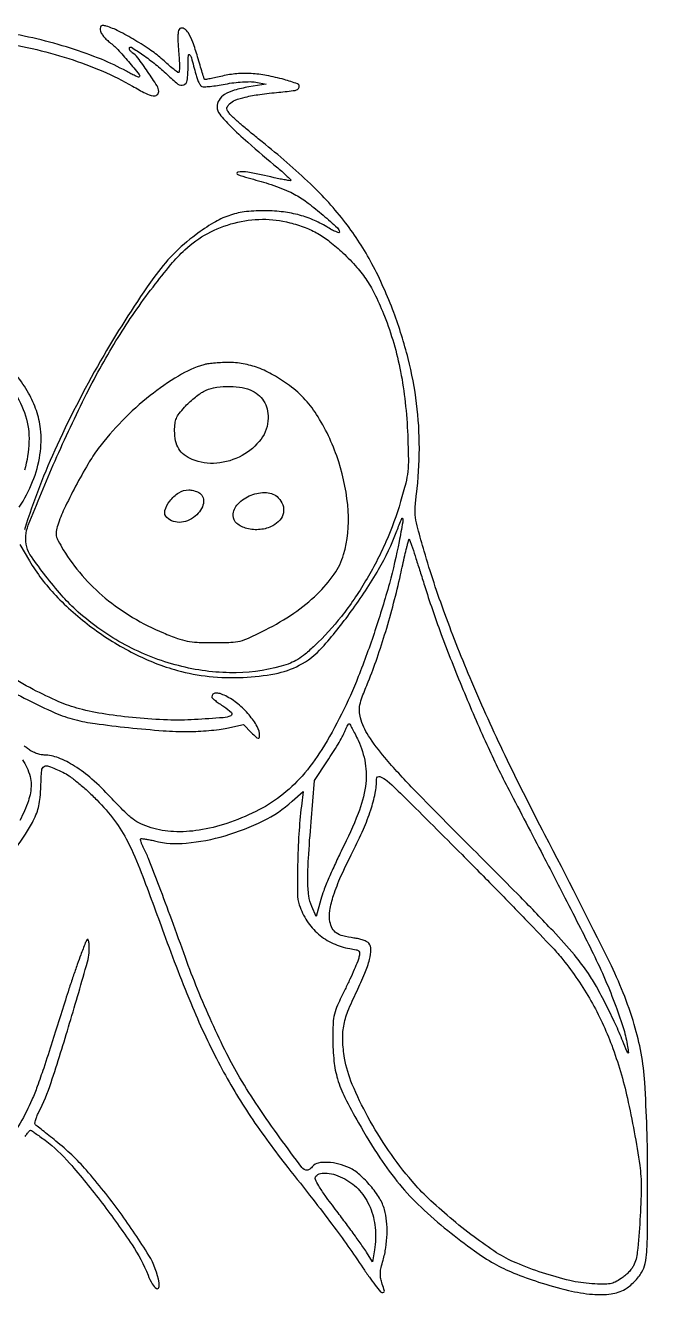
# Model space of a CAD drawing. Extents: x 46 to 563, y 165 to 643.
# Drawn here: x 328.8 to 563, y 165.2 to 642.7 of the extents above; entities that cross this region are included whole.
import ezdxf

# ---------------------------------------------------------------- set-up
doc = ezdxf.new("R2010")
doc.units = 0

msp = doc.modelspace()

# ---------------------------------------------------------------- linework, layer by layer
for points in [[(324.770836, 332.529305, 0.013094), (328.875884, 338.476684, 0.024863), (331.807231, 343.5, 0.027759), (333.104857, 346.38238, 0.037755), (333.925655, 349.112628, 0.032058), (334.409006, 352.258177, 0.013769), (334.667396, 356.5, -0.01113), (334.997363, 362.432647, -0.236592), (335.880962, 363.898522, -0.241209), (337.57322, 364.051784, -0.011551), (342.953646, 361.737825, -0.048175), (345.315355, 360.368192, -0.015617), (348.526255, 357.911808, -0.014694), (352.107234, 354.811004, -0.01228), (355.726293, 351.318507, -0.033838), (362.425844, 343.539548, -0.044598), (367.34995, 335.583253, -0.0254), (372.460355, 323.961257, -0.004198), (380.974454, 301, 0.012417), (391.769581, 273.292976, 0.022735), (402.133049, 251.383145, 0.02538), (413.580126, 232.201016, 0.021055), (427.605881, 213, -0.002519), (436.978594, 201.11957, -0.005121), (444.202814, 191.669039, -0.0062), (450.233051, 183.398908, -0.00685), (455.855143, 175.25, 0.006795), (458.300491, 171.704762, 0.010508), (460.517555, 168.717188, 0.005136), (462.452134, 166.273867, 0.22646), (463.025793, 166, 0.095643), (463.688385, 166.127914, 0.313114), (463.920961, 166.480973, 0.074296), (463.784915, 167.260829, 0.003599), (462.93408, 169.759254, -0.047513), (462.501949, 171.521475, -0.051412), (462.42637, 173.286821, -0.040529), (462.719442, 175.352126, -0.016676), (463.43408, 178.089978, 0.035284), (464.482476, 182.819693, 0.030027), (464.929634, 187.913507, 0.030703), (464.76153, 192.875893, 0.043942), (463.960291, 197.203383, 0.070601), (462.10847, 201.442292, 0.03681), (458.72114, 206.123101, 0.036778), (454.669408, 210.272064, 0.068329), (450.760829, 212.873735, 0.050652), (446.797603, 214.31873, 0.050775), (442.62803, 214.935865, 0.056215), (439.048215, 214.696259, 0.176532), (437, 213.5, -0.030111), (436.462045, 212.925924, -0.033224), (435.875527, 212.440625, -0.035301), (435.324973, 212.099855, -0.12151), (434.920148, 212, -0.235942), (432.891024, 213.013957, -0.003401), (424.622894, 224.184637, -0.009829), (416.411722, 235.915125, -0.013797), (409.584755, 246.720883, -0.018346), (404.643804, 255.78273, -0.009263), (399.054255, 267.534232, -0.00907), (393.610363, 280.152284, -0.011516), (389.067616, 292, 0.002162), (383.929017, 306.190215, 0.003012), (379.198574, 318.842762, 0.002381), (375.184977, 329.23485, 0.025986), (373.335798, 333.317532, -0.01767), (372.800311, 334.449353, -0.026373), (372.421042, 335.476093, -0.024428), (372.206239, 336.309448, -0.252366), (372.304624, 336.637958, -0.224657), (372.672666, 336.769566, -0.010689), (374.008694, 336.60856, -0.0158), (375.631655, 336.32511, -0.010543), (377.470853, 335.903022, 0.086813), (389.364565, 335.027448, 0.045383), (403.993216, 337.847063, 0.044726), (418.295176, 343.402606, 0.068404), (429.285682, 350.86518), (433.322144, 354.5), (432.684532, 349, 0.013677), (431.757152, 338.496189, 0.009957), (431.278866, 326.778963, 0.007121), (431.207484, 316.030704, 0.077951), (431.907152, 311.781332, 0.065985), (434.812798, 305.774686, 0.069277), (439.143939, 300.843113, 0.069816), (444.624882, 297.311484, 0.068713), (450.895711, 295.400686, -0.014321), (453.332134, 294.939172, -0.135656), (454.262735, 294.448153, -0.218491), (454.583867, 293.656572, -0.044881), (454.376467, 292.124194, -0.040835), (453.891848, 290.589433, -0.005634), (452.591082, 287.50204, -0.006431), (450.959027, 283.87546, -0.005405), (449.13899, 280.07424, 0.008328), (446.318603, 274.094238, 0.044731), (445.137201, 270.696673, 0.049779), (444.638594, 267.300305, 0.011816), (444.508835, 261.57424, 0.025561), (444.952823, 253.05774, 0.048165), (446.315439, 246.316821, 0.041571), (449.092024, 239.340924, 0.014593), (454.180997, 229.82487, 0.01502), (462.231052, 216.703823, 0.028005), (469.639673, 206.676803, 0.03022), (477.718004, 198.053053, 0.021164), (487.770848, 189.31931, 0.010443), (497.786487, 181.672294, 0.028739), (505.247354, 176.85062, 0.03316), (512.58109, 173.308157, 0.018312), (521.9438, 169.921561, 0.018242), (533.230337, 166.74963, 0.038625), (542.192864, 165.300708, 0.051339), (549.225025, 165.438005, 0.102155), (554.479618, 167.212698, 0.04042), (556.167907, 168.392953, 0.025106), (557.952315, 170.025907, 0.025122), (559.561525, 171.826775, 0.040947), (560.713167, 173.520382, 0.072529), (562.036541, 176.927101, 0.04107), (562.67148, 181.317613, 0.014213), (562.928396, 189.075903, 0.001045), (562.98355, 210.374358, 0.016024), (561.889788, 245.035901, 0.05758), (557.963877, 266.780374, 0.041453), (548.634961, 290.375318, 0.00553), (524.349274, 338.133681, -0.008451), (509.342565, 368.076434, -0.011344), (496.827863, 395.727999, -0.012527), (486.700834, 421.285654, -0.016933), (478.921897, 444.889865, -0.004489), (476.501335, 453.452279, -0.032799), (475.650755, 457.627873, -0.048573), (475.513484, 461.209444, -0.016496), (475.991428, 466.404016, 0.030408), (477.090086, 483.562947, 0.031852), (476.065842, 500.461365, 0.031174), (472.865183, 517.419281, 0.026757), (467.456652, 534.757565, 0.032857), (459.256852, 553.042109, 0.042527), (449.305338, 568.490789, 0.038721), (436.122398, 583.083999, 0.021398), (417.985689, 598.86118, -0.004212), (413.846921, 602.218812, -0.005345), (410.084776, 605.392039, -0.004249), (406.986207, 608.109009, -0.043226), (405.813549, 609.35266, -0.023558), (404.899016, 610.62688, -0.13482), (404.649559, 611.412694, -0.1587), (404.857444, 612.148335, -0.036361), (405.662811, 613.179904, -0.120003), (407.731721, 614.584322, -0.031355), (411.600854, 615.759243, -0.024635), (417.009117, 616.759405, -0.010812), (424.25, 617.573667, 0.013673), (430.368843, 618.297221, 0.262926), (431.828327, 619.428207, 0.427408), (431.265761, 620.720805, 0.020145), (426.25, 622.339656, 0.020896), (419.607919, 623.895743, 0.032796), (413.790388, 624.613588, 0.036259), (408.38605, 624.530993, 0.035401), (403.005863, 623.670793, -0.003946), (400.499444, 623.106568, -0.006321), (398.350611, 622.66899, -0.001873), (396.492105, 622.32215, -0.246347), (396.277624, 622.389043, -0.121349), (396.147828, 622.603682, -0.000627), (395.407907, 624.986289, -0.002749), (394.581708, 627.711555, -0.001733), (393.645627, 630.901992, 0.015984), (391.844856, 636.449261, 0.053555), (390.174707, 639.8816, 0.111715), (388.574318, 641.491682, 0.287415), (387.002232, 641.50138, 0.202191), (386.475092, 640.760206, 0.040573), (386.247147, 639.120304, 0.027763), (386.243406, 636.628605, 0.00857), (386.510352, 632.883055, -0.008431), (386.726631, 629.860287, -0.014152), (386.79348, 627.315648, -0.007835), (386.756972, 625.254058, -0.404471), (386.49429, 625, -0.165907), (386.039258, 625.15526, -0.004997), (384.444717, 626.41241, -0.009407), (382.587207, 627.965706, -0.006302), (380.519478, 629.808203, 0.034322), (376.11347, 633.312155, 0.016717), (370.059363, 637.19094, 0.016492), (363.897771, 640.584191, 0.044078), (359.25, 642.45302, 0.033558), (358.082111, 642.722925, 0.175634), (357.444427, 642.601808, 0.211457), (357.101426, 642.119933, 0.0505), (357, 641.118279, 0.120891), (357.237634, 640.149801, 0.040444), (358.020139, 638.907423, 0.03695), (359.156547, 637.603301, 0.032146), (360.524025, 636.413878, -0.040183), (363.605888, 633.645152, -0.013217), (367.683022, 629.108597, -0.005175), (371.715328, 624.275643, -0.385098), (371.668045, 623.334711, -0.30051), (371.371644, 623.27415, -0.008304), (370.102178, 623.809238, -0.014451), (368.582683, 624.532802, -0.009086), (366.848452, 625.461137, 0.0316), (357.446829, 629.961889, 0.019217), (345.847074, 634.128829, 0.018371), (333.18007, 637.630472, 0.019318), (320.5, 640.126124, 0.034922)], [(317.022045, 636.55997, -0.02159), (331.350096, 634.018628, -0.022747), (345.154211, 630.284257, -0.023765), (357.931359, 625.515564, -0.030247), (369.174473, 619.872074, 0.012438), (374.060627, 617.197634, 0.06933), (376.873102, 616.210681, 0.218533), (378.349061, 616.558206, 0.23131), (379, 617.889991, 0.141815), (378.404913, 619.945908, 0.008616), (374.853682, 625.357584, 0.010649), (371.148607, 630.555539, 0.094445), (369.083506, 632.44839, -0.059139), (368.669051, 632.777902, -0.050616), (368.31828, 633.211852, -0.053074), (368.079279, 633.679342, -0.091895), (368, 634.107058, -0.589206), (368.736594, 634.515128, -0.012496), (373.048562, 631.665501, -0.0184), (377.853898, 628.044489, -0.020893), (382.172978, 624.223084, 0.025737), (386.270417, 620.667922, 0.26211), (388.415103, 620.342676, 0.277746), (389.71957, 622.000134, 0.028102), (390.078947, 627.218615, -0.008408), (390.203926, 631.470804, -0.65084), (390.680649, 631.656073, -0.131936), (391.333126, 630.530052, -0.002878), (392.95699, 624.352823, 0.024038), (393.458116, 622.729212, 0.029975), (394.083377, 621.280198, 0.030877), (394.736523, 620.162988, 0.15462), (395.296356, 619.716519, 0.109619), (396.144909, 619.589972, 0.008998), (398.38927, 619.788709, 0.01172), (401.08354, 620.140274, 0.008755), (404.0355, 620.649131, -0.015159), (407.303917, 621.169534, -0.016129), (410.531034, 621.478097, -0.017118), (413.398271, 621.560807, -0.041848), (415.5, 621.373172), (419.5, 620.675475), (412.924974, 619.567395, 0.026531), (407.435321, 618.339745, 0.072647), (403.812371, 616.730085, 0.113173), (401.746953, 614.651705, 0.140127), (401, 612.038775, 0.171205), (401.962439, 609.310382, 0.026091), (405.872167, 604.945209, 0.01823), (412.492395, 598.75608, 0.004506), (423.803023, 589.107057, -0.006115), (425.791284, 587.399802, -0.010259), (427.413876, 585.911519, -0.004187), (428.730085, 584.632317, -0.415938), (428.730776, 584.397443, -0.237174), (428.45014, 584.30455, -0.003834), (426.757243, 584.566907, -0.009095), (424.763278, 584.928944, -0.005796), (422.457052, 585.419031, 0.007682), (412.581996, 587.478645, 0.096135), (408.781628, 587.473231, 0.776049), (408.729916, 586.578938, 0.012288), (416.615522, 584.276763, -0.014908), (420.336472, 583.169254, -0.011485), (424.327148, 581.748279, -0.011647), (427.997852, 580.246546, -0.02702), (430.65538, 578.911101, -0.032482), (435.262486, 575.862118, -0.0147), (440.897907, 571.314609, -0.007545), (446.263282, 566.575932, -0.211118), (447, 564.908901, -0.503993), (446.742408, 564.718262, -0.02582), (445.604688, 565.131215, -0.024127), (444.072713, 565.867561, -0.012866), (442.25, 566.916081, 0.037369), (436.952995, 569.627147, 0.037341), (431.310143, 571.520342, 0.03527), (425.156732, 572.630833, 0.027016), (418.329225, 573, 0.03213), (411.197691, 572.541255, 0.053433), (405.347259, 571.139041, 0.049837), (399.653499, 568.447429, 0.024191), (392.955828, 563.967254, 0.079016), (377.193964, 547.879366, 0.022843), (358.314224, 518.539436, 0.023375), (340.781471, 484.809511, 0.032301), (328.510607, 452.987458)], [(326.534046, 461.447313, 0.053178), (331.572195, 471.063598, 0.055013), (334.335524, 481.188775, 0.067959), (334.538805, 490.958332, 0.052685), (333.008872, 497.794285, 0.04833), (330.054983, 504.372832, 0.042006), (325.475781, 511.029248, 0.025397)], [(324.426867, 505.13842, -0.076366), (328.911806, 495.815648, -0.082068), (330.207546, 486.070516, -0.062052), (328.532845, 475.389507, -0.046418)], [(326.78446, 447.474916), (330.3903, 441.322486, 0.057875), (340.266717, 428.215308, 0.042848), (353.876158, 416.187432, 0.042052), (369.668827, 406.415828, 0.049357), (386.06727, 400.029098, 0.042856), (397.948874, 397.779698, 0.035891), (410.777163, 397.398662, 0.037285), (422.743384, 398.800182, 0.070368), (431.91506, 401.958432, 0.093619), (440.494289, 408.600724, 0.024269), (451.484002, 422.281576, 0.025455), (461.758874, 438.056581, 0.041275), (468.627716, 452.5, -0.004763), (470.447042, 457.177655, -0.742054), (470.823036, 457.145067, -0.097759), (470.840083, 455.797297, -0.001668), (469.470032, 448.5, -0.020007), (465.79946, 432.747637, -0.013249), (460.391297, 414.977769, -0.013312), (454.122502, 397.72704, -0.02214), (447.82455, 383.603307, -0.023067), (440.381611, 370.292337, -0.041665), (432.93415, 360.274027, -0.048674), (424.844669, 352.722913, -0.049665), (415.5, 346.935993, -0.032614), (404.631177, 342.468079, -0.042804), (394.210749, 339.926234, -0.047907), (384.599392, 339.368524, -0.067402), (376.149579, 340.839699, -0.029621), (372.274336, 342.325863, -0.055344), (369.389081, 344.03973, -0.036079), (366.237713, 346.79648, -0.006566), (360.849842, 352.388217, 0.023615), (353.866913, 359.157651, 0.039404), (347.323354, 364.069264, 0.048105), (341.298882, 367.121787, 0.087353), (335.901755, 368.207883, -0.050583), (334.338293, 368.404975, -0.036651), (332.660206, 368.923603, -0.036139), (331.046198, 369.693848, -0.044288), (329.673275, 370.645315, 0.035065), (328.422722, 371.546513, 0.030778)], [(319.378278, 394.618926, 0.015077), (329.734788, 388.940062, 0.014898), (339.916474, 384.126542, 0.040197), (347.475114, 381.52504, 0.029281), (355.084045, 380.041329, 0.007263), (367.697218, 378.526735, 0.007744), (380.673936, 377.362268, 0.019134), (390.22156, 377.02084, 0.012893), (393.844042, 377.123388, 0.009211), (397.889214, 377.417205, 0.009309), (401.736768, 377.840382, 0.019609), (404.699169, 378.340901), (410.898339, 379.640123), (413.949169, 376.589292, 0.009571), (415.574295, 375.025221, 0.088364), (416.393232, 374.499333, 0.376596), (416.818495, 374.642986, 0.131931), (417, 375.318891, 0.128797), (416.053553, 378.932126, 0.04745), (413.022752, 383.294547, 0.0453), (408.832143, 387.425544, 0.055269), (404.220632, 390.428914, 0.038298), (402.103183, 391.300018, 0.095116), (400.446937, 391.50657, 0.174988), (399.417391, 391.056573, 0.205905), (399, 390.085993, 0.213339), (399.195909, 389.647742, 0.012632), (400.330234, 388.683004, 0.017241), (401.793364, 387.582135, 0.01172), (403.528457, 386.427609, -0.050978), (406.365587, 384.200347, -0.532384), (406.150711, 382.985464, -0.086099), (403.226562, 382.252723, -0.003622), (392.5, 381.538255, -0.023128), (382.296745, 381.405417, -0.015113), (370.548389, 382.151884, -0.015152), (358.937935, 383.598741, -0.02435), (349.168742, 385.609279, -0.039737), (341.446655, 388.263716, -0.017885), (331.771087, 392.893365, -0.017137), (321.535994, 398.703777, -0.018325)], [(327.71508, 366.457484, -0.041486), (329.370489, 363.526529, -0.041311), (330.595534, 360.156254, -0.066614), (331, 357.133818, -0.08313), (329.966433, 350.960227, -0.04046), (326.751688, 343.616695, -0.033793)], [(328.77604, 224.690042, -0.015153), (329.647563, 225.89989, -0.009976), (330.41019, 226.85362, -0.222657), (330.722606, 227, -0.146136), (331.094046, 226.88907, -0.003646), (332.580885, 225.898438, -0.007546), (334.313733, 224.687036, -0.005034), (336.263003, 223.25, -0.052766), (345.495161, 214.636037, -0.015642), (357.706409, 199.637269, -0.015729), (368.975878, 183.870805, -0.050934), (374.993143, 172.516893, 0.032253), (376.578112, 169.236098, 0.112474), (378.151552, 167.507802, 0.500223), (379.036792, 167.800565, 0.123779), (379.17672, 169.603744, 0.095554), (375.302674, 179.915149, 0.019882), (364.497929, 196.06364, 0.021884), (351.793939, 211.993998, 0.045629), (340.326488, 222.951088, -0.000274), (337.650883, 225.079556, -0.000383), (335.261168, 226.985732, -0.000229), (333.249179, 228.594644, -0.00507), (332.668978, 229.068775, -0.250194), (332.465244, 229.571253, -0.035565), (332.66718, 230.705309, -0.033516), (333.127178, 232.12024, -0.022607), (333.829824, 233.666427, 0.038874), (338.532542, 244.977017, 0.006602), (345.509579, 267.284875, 0.004116), (352.198802, 290.400436, 0.092726), (352.810362, 297.290183, 0.054325), (352.520442, 298.685014, 0.612429), (352.091048, 298.753561, 0.064679), (351.403372, 297.497476, 0.003072), (349.681792, 293, 0.005279), (348.390628, 289.4505, 0.002602), (346.820424, 284.9125, 0.002581), (345.239109, 280.184352, 0.003763), (343.89845, 276, -0.001149), (338.972698, 260.344923, -0.004148), (335.729348, 250.405877, -0.006378), (333.319418, 243.516068, -0.015367), (331.316131, 238.5, -0.057404), (321.485345, 221.542422, -0.054523)]]:
    msp.add_lwpolyline(points, format="xyb")
for points in [[(428.320401, 568.504764, -0.026832), (434.087202, 566.667305, -0.038819), (438.924495, 564.39173, -0.037625), (443.460537, 561.338004, -0.023247), (448.320524, 557.124885, -0.020908), (453.571113, 551.691342, -0.03644), (457.379166, 546.719524, -0.034133), (460.583254, 541.025234, -0.015966), (463.975716, 533.269982, -0.024689), (467.44527, 523.175651, -0.022335), (470.037036, 512.447016, -0.021104), (471.778457, 500.937895, -0.017168), (472.695982, 488.5, -0.005476), (472.947207, 479.640951, -0.030878), (472.737578, 474.916128, -0.035839), (471.954006, 470.553676, -0.008967), (470.041639, 463.570608, -0.032781), (464.492612, 448.405573, -0.030376), (456.886453, 433.689629, -0.03105), (447.765926, 420.354226, -0.039219), (437.689079, 409.325755, -0.014259), (434.129901, 406.181736, -0.036342), (431.333313, 404.175188, -0.042433), (428.544658, 402.776469, -0.026641), (425.087805, 401.604674, -0.07403), (405.707169, 399.15441, -0.061821), (385.161326, 402.165409, -0.059564), (365.251259, 410.302735, -0.05897), (347.746616, 422.926193, -0.027622), (342.465275, 428.340339, -0.014249), (336.445051, 435.64568, -0.011059), (331.09172, 442.856163, -0.092922), (329.405157, 446.521862, -0.157085), (329.941345, 454.66896, -0.008417), (340.015602, 478.889168, -0.014161), (351.890495, 504.157019, -0.021583), (363.738287, 525.297999, -0.013102), (369.906681, 534.709525, -0.011232), (376.874816, 544.289985, -0.011416), (383.616938, 552.728285, -0.030494), (388.908085, 558.318442, -0.064423), (397.439579, 564.450872, -0.060484), (407.431769, 568.36955, -0.060775), (418.024257, 569.770755, -0.066328)], [(396, 515.064873, 0.061147), (386.418007, 510.803684, 0.032747), (375.757698, 503.415379, 0.031009), (365.304197, 493.993764, 0.032606), (356.28298, 483.5, 0.028561), (352.435312, 477.72582, 0.011007), (347.743576, 469.311821, 0.010858), (343.462225, 460.776657, 0.032344), (341.046278, 454.702452, 0.033366), (340.446607, 452.326042, 0.100479), (340.479564, 450.662674, 0.070386), (341.171267, 448.828552, 0.010923), (343.114327, 445.458584, 0.043062), (350.163192, 435.80987, 0.040151), (358.915266, 427.26309, 0.038944), (369.195183, 419.994941, 0.03551), (380.792325, 414.15371, 0.011481), (386.137805, 412.064172, 0.039666), (389.718104, 411.071819, 0.037824), (393.495604, 410.633646, 0.009754), (399.634517, 410.508643, 0.009039), (406.214984, 410.622004, 0.051097), (409.687426, 411.102171, 0.04925), (413.043377, 412.2815, 0.008039), (419.25197, 415.299238, 0.032859), (429.840163, 421.562988, 0.042235), (438.602298, 428.711392, 0.04786), (445.034848, 436.24974, 0.082148), (448.595671, 443.6811, 0.089007), (450.325463, 460.03751, 0.059601), (446.740373, 478.554828, 0.060106), (438.957499, 495.508453, 0.096321), (428.227208, 507.201524, 0.027986), (422.180548, 511.165704, 0.041619), (416.460027, 513.866875, 0.045761), (410.814251, 515.408159, 0.046187), (405, 515.890312, 0.01016), (402.328129, 515.810423, 0.010313), (399.675, 515.622175, 0.010145), (397.376273, 515.36422, 0.041089)], [(413.454338, 505.583526, -0.070613), (416.367145, 503.85026, -0.082844), (418.502447, 501.453255, -0.080852), (419.779149, 498.442433, -0.06346), (420.179378, 494.91412, -0.158151), (417.515914, 487.074359, -0.108454), (410.357449, 480.877427, -0.101674), (400.825091, 477.98283, -0.122593), (391.598574, 479.394367, -0.064816), (388.60666, 481.128264, -0.092437), (386.560043, 483.407093, -0.086607), (385.388046, 486.387753, -0.050505), (385, 490.219625, -0.028448), (385.154816, 492.938492, -0.070169), (385.655597, 494.868529, -0.064306), (386.6999, 496.682281, -0.020969), (388.67666, 499.063862, -0.021253), (390.345634, 500.760385, -0.015786), (392.32297, 502.492945, -0.016021), (394.296052, 504.011362, -0.034404), (395.92666, 505.022546, -0.072948), (399.687812, 506.355838, -0.040782), (404.521879, 506.906936, -0.040578), (409.436267, 506.665357, -0.066485)], [(394.065741, 466.964816, -0.154029), (395.494751, 465.502102, -0.138931), (395.899659, 463.419092, -0.107558), (395.1547, 460.997079, -0.068284), (393.363636, 458.636364, -0.080816), (390.634296, 456.670847, -0.091104), (387.532624, 455.775148, -0.099573), (384.538858, 456.072704, -0.118615), (382.101451, 457.512911, -0.271866), (381.364791, 460.173766, -0.101567), (383.1639, 463.775529, -0.08554), (386.58284, 466.862638, -0.138149), (390.315741, 467.973391, -0.045413), (391.150365, 467.909745, -0.02397), (392.166297, 467.688098, -0.023647), (393.192459, 467.359367, -0.033535)], [(424, 465, -0.110464), (425.712711, 462.300454, -0.135685), (425.937353, 459.334767, -0.12958), (424.597654, 456.574379, -0.096291), (421.928479, 454.463015, -0.094168), (417.192616, 453.052524, -0.088782), (412.164685, 453.432432, -0.110413), (408.38937, 455.361814, -0.227011), (407.031803, 458.306704, -0.190635), (408.853239, 462.722146, -0.107177), (413.746287, 465.993077, -0.106456), (419.582577, 466.956564, -0.186337)], [(479.01109, 432, 0.013794), (485.219663, 413.902021, 0.008456), (493.480789, 392.913009, 0.008456), (502.448422, 372.212039, 0.013774), (510.831947, 355, -0.000304), (523.687592, 330.318209, -0.001078), (531.888814, 314.46577, -0.001657), (537.742194, 302.99831, -0.002937), (542.480963, 293.5, -0.012232), (547.042669, 283.617028, -0.013207), (550.993598, 273.769831, -0.013935), (553.985727, 264.956238, -0.037358), (555.461588, 258.5, -0.006666), (555.780763, 256.180074, -0.734927), (555.588704, 256.092777, -0.086213), (555.188299, 256.734503, -0.001548), (553.672311, 260.5, 0.013524), (550.87235, 267.000852, 0.009114), (547.343605, 274.269359, 0.009135), (543.727875, 281.073305, 0.021221), (540.712922, 286, 0.028549), (535.421539, 292.979465, 0.011211), (527.38354, 301.994045, 0.00701), (515.105711, 314.792638, 0.001754), (494.699424, 335.331384, -0.003405), (474.749005, 355.544305, -0.017185), (464.082929, 367.280012, -0.03096), (457.961573, 375.477321, -0.079287), (454.94167, 382.216621, -0.05054), (454.529209, 384.739747, -0.068215), (454.702692, 387.043139, -0.037997), (455.599706, 390.07841, -0.006166), (457.85733, 395.803091, 0.013967), (461.165865, 404.591859, 0.009774), (464.420383, 414.662945, 0.009417), (467.425423, 425.346991, 0.009789), (469.984672, 436, -0.001593), (470.828407, 439.784126, -0.001982), (471.638043, 443.296875, -0.001611), (472.338951, 446.241073, -0.015027), (472.68329, 447.5), (473.295481, 449.5), (474.043892, 447.5, -0.011286), (474.514566, 446.15015, -0.000702), (475.811726, 442.121875, -0.001039), (477.340603, 437.316726, -0.00077)], [(454.041674, 373.75, -0.069946), (456.727061, 365.136537, -0.077358), (456.798066, 356.417828, -0.057879), (454.056976, 346.191769, -0.021699), (447.983152, 332.624081, 0.007971), (445.479171, 327.418723, 0.007422), (443.080275, 322.011811, 0.007422), (441.091195, 317.14368, 0.024827), (439.9955, 313.874625), (438.205435, 307.5), (436.602717, 311.217881, -0.070299), (435.497844, 315.262831, -0.029558), (435.118426, 320.902289, -0.017867), (435.34987, 329.270401, -0.004339), (436.345438, 343.0626), (437.60464, 358.625199), (442.578175, 366.0626, 0.00687), (444.580907, 369.148404, 0.006994), (446.485965, 372.269951, 0.006827), (448.066132, 375.027775, 0.028545), (448.897176, 376.75, -0.010349), (449.443299, 377.995584, -0.015999), (449.971121, 379.045313, -0.010353), (450.445265, 379.876116, -0.263745), (450.663784, 380, -0.272293), (450.899256, 379.861496, -0.002978), (451.82976, 378.164062, -0.00825), (452.877841, 376.145926, -0.005153)], [(531.127825, 291.212257, -0.039003), (541.642652, 275.729864, -0.040448), (549.48048, 258.984682, -0.034701), (555.3719, 239.064074, -0.018466), (560.008797, 213.761339, -0.039176), (560.551527, 205.550711, -0.012384), (560.095796, 193.263862, -0.009757), (559.11033, 181.177296, -0.08612), (557.672942, 176.03733, -0.056798), (556.978714, 174.925015, -0.023959), (555.816427, 173.598095, -0.023332), (554.425986, 172.284794, -0.028127), (553, 171.19177, -0.036479), (550.786611, 169.910274, -0.069821), (548.836665, 169.280328, -0.048438), (546.354615, 169.090683, -0.010179), (542, 169.268887, -0.042587), (533.713125, 170.490651, -0.02102), (523.457553, 173.368029, -0.021013), (513.502555, 177.087742, -0.043573), (506.175989, 180.964649, -0.018414), (497.665835, 186.920363, -0.013476), (488.65866, 194.120941, -0.013674), (480.426151, 201.468942, -0.026988), (474.384981, 207.814896, -0.026631), (465.538705, 219.365422, -0.024764), (457.736821, 232.067324, -0.025936), (451.8411, 244.289929, -0.057683), (448.966202, 254.200376, -0.030358), (448.259602, 260.816189, -0.056296), (448.619462, 266.1978, -0.049643), (450.219672, 271.795425, -0.0188), (453.503883, 279.244599, 0.014169), (456.619034, 286.13672, 0.03669), (458.348091, 291.305443, 0.052848), (458.893905, 295.072924, 0.184812), (458.118594, 297.357103, 0.108121), (457.386923, 297.928089, 0.027243), (455.982701, 298.509881, 0.026519), (454.266387, 299.013253, 0.024016), (452.448802, 299.351963, -0.026471), (448.341753, 300.138195, -0.088146), (445.840707, 301.248842, -0.122051), (444.328324, 302.924782, -0.076599), (443.447561, 305.42783, -0.088997), (443.413683, 309.705427, -0.036239), (444.813806, 315.376377, -0.027203), (447.604818, 322.595945, -0.011891), (452.04473, 331.856511, 0.014216), (456.030241, 340.269398, 0.024333), (458.804719, 347.522881, 0.029291), (460.460557, 353.795027, 0.049927), (461, 359.183833, -0.512982), (462.224332, 360.063151, -0.100202), (465.026027, 358.440886, -0.014801), (471.581561, 352.282207, -0.000688), (493.149892, 330.723734, -0.002062), (505.887592, 317.851032, -0.002598), (517.56774, 305.824947, -0.002068), (527.269373, 295.647635, -0.020697)], [(449.02495, 208.705208, -0.090507), (454.627202, 204.294506, -0.082003), (458.5426, 198.044888, -0.075811), (460.447859, 190.414989, -0.062009), (460.191235, 182), (459.491112, 177.5), (457.237193, 181.131565, 0.015591), (455.853549, 183.213166, 0.002518), (453.014818, 187.165564, 0.002779), (449.621993, 191.785343, 0.002439), (446.028228, 196.573192, -0.005022), (441.62408, 202.504247, -0.022094), (439.219983, 206.137933, -0.033659), (437.992204, 208.536995, -0.281732), (438.159036, 209.691627, -0.164402), (439.838576, 210.726412, -0.079373), (442.388978, 210.899801, -0.061044), (445.54717, 210.218495, -0.038024)]]:
    msp.add_lwpolyline(points, format="xyb", close=True)

doc.saveas('drawing.dxf')
